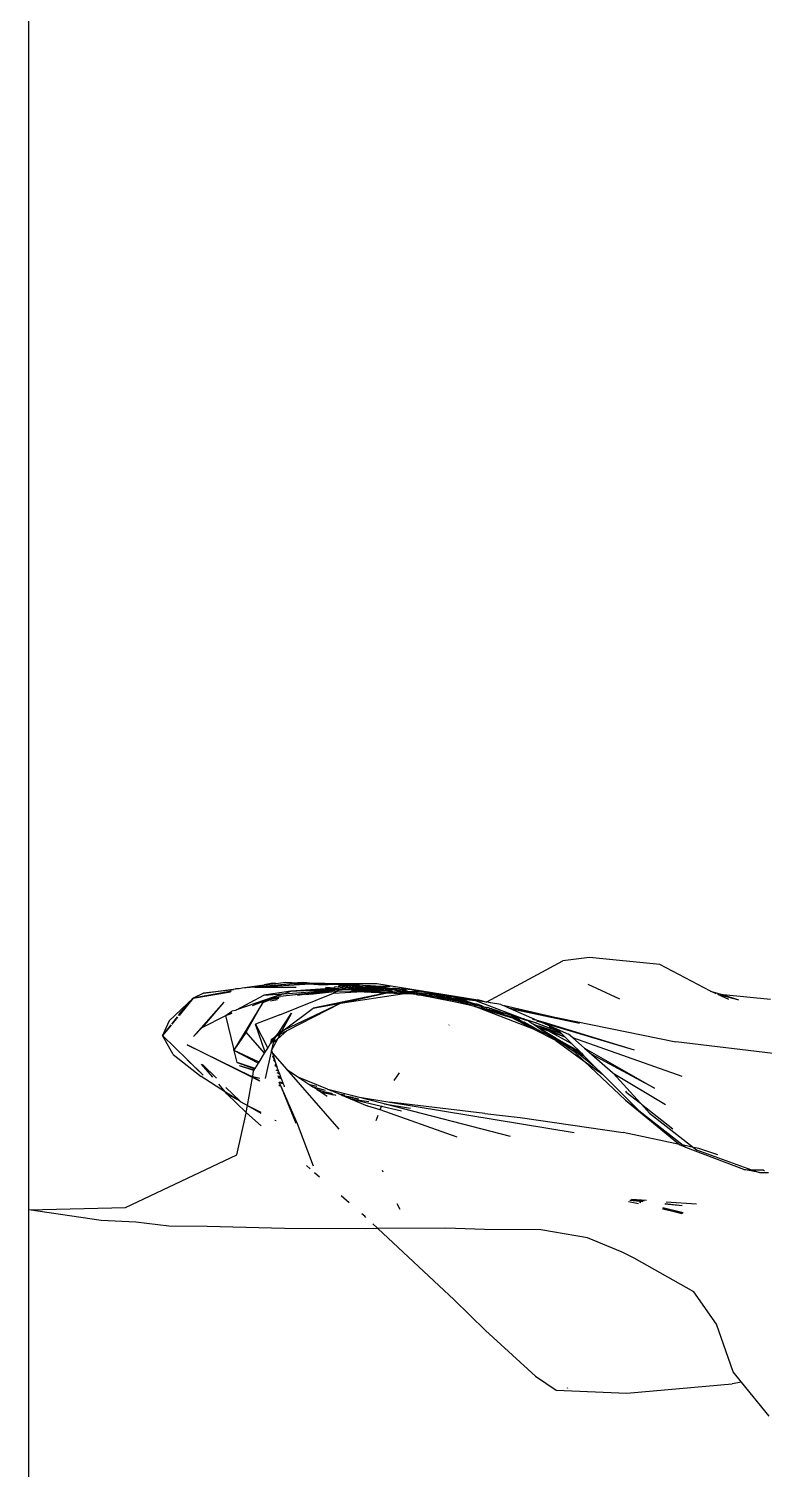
# Model space of a CAD drawing. Header units: millimetres. Extents: x -41292 to 298682, y -22072 to 33155.
# Drawn here: x 34134.7 to 34224.3, y -11875.1 to -11699.4 of the extents above; entities that cross this region are included whole.
import ezdxf

# ---------------------------------------------------------------- set-up
doc = ezdxf.new("R2010")
doc.units = ezdxf.units.MM
doc.layers.add('벽1', color=2, linetype='Continuous')

# ---------------------------------------------------------------- blocks, each defined once
blk = doc.blocks.new('rmfnasesx')
for p, q in [((61597.95, 3669), (61597.95, 7081.01)), ((61653.74, 3694.33), (61663.01, 3699.35)), ((61666.28, 3699.75), (61663.01, 3699.35)), ((61674.82, 3698.91), (61666.28, 3699.75)), ((61680.99, 3695.65), (61674.82, 3698.91)), ((61622.64, 3695.66), (61617.97, 3694.78)), ((61617.97, 3694.78), (61622.5, 3695.58)), ((61619.22, 3695.41), (61617.97, 3694.78)), ((61619.22, 3695.41), (61623.12, 3695.93)), ((61622.9, 3695.81), (61619.22, 3695.41)), ((61623.12, 3695.93), (61623.19, 3695.98)), ((61623.19, 3695.98), (61623.57, 3695.99)), ((61628.9, 3695.33), (61623.25, 3693.38)), ((61623.25, 3693.38), (61626.58, 3695.16)), ((61623.57, 3695.99), (61623.94, 3696.04)), ((61623.94, 3696.04), (61629.75, 3696.55)), ((61623.94, 3696.04), (61626.64, 3696.41)), ((61625.21, 3693.91), (61628.9, 3695.33)), ((61625.67, 3696.1), (61625.47, 3696.09)), ((61629.75, 3696.55), (61625.67, 3696.1)), ((61632.23, 3696.49), (61625.67, 3696.1)), ((61630.54, 3696.09), (61625.67, 3696.1)), ((61629.86, 3695.66), (61626.58, 3695.16)), ((61626.58, 3695.16), (61628.9, 3695.33)), ((61627.69, 3696.61), (61626.64, 3696.41)), ((61626.64, 3696.41), (61628.03, 3696.6)), ((61628.03, 3696.6), (61627.69, 3696.61)), ((61628.03, 3696.6), (61629.25, 3696.76)), ((61628.53, 3692.76), (61635.08, 3695.4)), ((61632.69, 3695.45), (61628.59, 3694.98)), ((61628.9, 3695.33), (61629, 3695.34)), ((61629, 3695.34), (61634.78, 3695.78)), ((61629, 3695.34), (61629.86, 3695.66)), ((61629.25, 3696.76), (61630.72, 3696.66)), ((61630.2, 3696.6), (61629.75, 3696.55)), ((61632.23, 3696.49), (61629.75, 3696.55)), ((61635.26, 3696), (61629.86, 3695.66)), ((61629.86, 3695.66), (61635.7, 3695.97)), ((61634.78, 3695.78), (61629.86, 3695.66)), ((61630.72, 3696.66), (61630.2, 3696.6)), ((61630.2, 3696.6), (61631.57, 3696.6)), ((61630.67, 3695.14), (61632.69, 3695.45)), ((61631.24, 3696.71), (61630.72, 3696.66)), ((61630.72, 3696.66), (61631.57, 3696.6)), ((61631.81, 3696.66), (61631.24, 3696.71)), ((61631.57, 3696.6), (61633.22, 3696.48)), ((61631.57, 3696.6), (61632.43, 3696.6)), ((61632.07, 3695.26), (61631.68, 3695.22)), ((61632.14, 3696.64), (61631.81, 3696.66)), ((61632.27, 3695.3), (61632.07, 3695.26)), ((61632.43, 3696.6), (61632.14, 3696.64)), ((61633.22, 3696.48), (61632.23, 3696.49)), ((61635.76, 3695.81), (61632.27, 3695.3)), ((61632.27, 3695.3), (61635.57, 3695.64)), ((61634.07, 3695.61), (61632.27, 3695.3)), ((61632.43, 3696.6), (61633.22, 3696.48)), ((61634.01, 3696.59), (61632.43, 3696.6)), ((61641.39, 3695.4), (61632.58, 3693.57)), ((61632.69, 3695.45), (61634.78, 3695.78)), ((61634.07, 3695.61), (61632.69, 3695.45)), ((61633.22, 3696.48), (61634.41, 3696.46)), ((61634.01, 3696.59), (61640.33, 3696.58)), ((61636.8, 3696.47), (61634.01, 3696.59)), ((61635.76, 3695.81), (61634.07, 3695.61)), ((61634.78, 3695.78), (61634.07, 3695.61)), ((61635.26, 3696), (61634.11, 3696.09)), ((61636.8, 3696.47), (61634.41, 3696.46)), ((61634.83, 3695.78), (61634.78, 3695.78)), ((61635.08, 3695.79), (61634.83, 3695.78)), ((61635.16, 3695.81), (61635.08, 3695.79)), ((61635.57, 3695.64), (61635.08, 3695.4)), ((61635.08, 3695.4), (61637.9, 3695.55)), ((61635.16, 3695.81), (61635.91, 3695.95)), ((61635.16, 3695.81), (61635.76, 3695.81)), ((61635.21, 3696.23), (61636.56, 3696.05)), ((61635.26, 3696), (61635.7, 3695.97)), ((61635.57, 3695.64), (61638.89, 3695.72)), ((61635.62, 3696.28), (61635.78, 3696.3)), ((61635.7, 3695.97), (61635.91, 3695.95)), ((61636.13, 3695.82), (61635.76, 3695.81)), ((61636.07, 3696.33), (61635.78, 3696.3)), ((61635.78, 3696.3), (61637.54, 3696.09)), ((61635.91, 3695.95), (61635.96, 3695.95)), ((61635.93, 3694.18), (61641.39, 3695.4)), ((61635.93, 3694.18), (61643.43, 3695.31)), ((61635.96, 3695.95), (61636.17, 3695.99)), ((61635.96, 3695.95), (61636.49, 3695.91)), ((61636.63, 3696.29), (61636.07, 3696.33)), ((61636.49, 3695.91), (61636.13, 3695.82)), ((61637.29, 3695.84), (61636.13, 3695.82)), ((61636.17, 3695.99), (61636.21, 3696)), ((61636.21, 3696), (61636.29, 3696)), ((61636.56, 3696.05), (61636.29, 3696)), ((61636.29, 3696), (61636.88, 3695.94)), ((61637.64, 3696.35), (61636.43, 3696.38)), ((61636.49, 3695.91), (61636.69, 3695.89)), ((61636.77, 3696.09), (61636.56, 3696.05)), ((61638.66, 3696.19), (61636.63, 3696.29)), ((61638.41, 3696.11), (61636.63, 3696.29)), ((61636.88, 3695.94), (61636.69, 3695.89)), ((61636.69, 3695.89), (61637.29, 3695.84)), ((61636.69, 3695.89), (61639.03, 3695.89)), ((61637.24, 3696.05), (61636.77, 3696.09)), ((61636.86, 3696.43), (61636.8, 3696.47)), ((61637, 3696.44), (61636.86, 3696.43)), ((61637.2, 3695.96), (61636.88, 3695.94)), ((61637.06, 3696.44), (61637, 3696.44)), ((61637.15, 3696.42), (61637.06, 3696.44)), ((61639.64, 3695.66), (61637.07, 3695.59)), ((61637.9, 3695.55), (61637.07, 3695.59)), ((61637.26, 3696.41), (61637.15, 3696.42)), ((61637.38, 3695.99), (61637.2, 3695.96)), ((61637.27, 3696.05), (61637.24, 3696.05)), ((61637.44, 3696.42), (61637.26, 3696.41)), ((61637.38, 3695.99), (61637.27, 3696.05)), ((61639.03, 3695.89), (61637.29, 3695.84)), ((61637.29, 3695.84), (61638.89, 3695.72)), ((61637.45, 3695.99), (61637.38, 3695.99)), ((61638.22, 3696.36), (61637.44, 3696.42)), ((61637.44, 3696.42), (61637.64, 3696.35)), ((61637.58, 3696.02), (61637.45, 3695.99)), ((61637.54, 3696.09), (61637.71, 3696.07)), ((61637.63, 3695.99), (61637.58, 3696.02)), ((61637.75, 3696), (61637.63, 3695.99)), ((61637.84, 3696.34), (61637.64, 3696.35)), ((61637.71, 3696.07), (61637.84, 3696.05)), ((61637.84, 3696.05), (61637.75, 3696)), ((61637.75, 3696), (61639.03, 3695.89)), ((61638.22, 3696.36), (61637.84, 3696.34)), ((61637.84, 3696.34), (61638.66, 3696.19)), ((61638.06, 3696.04), (61637.84, 3696.05)), ((61637.9, 3695.55), (61639.64, 3695.66)), ((61641.39, 3695.4), (61637.9, 3695.55)), ((61638.12, 3696.03), (61638.06, 3696.04)), ((61638.15, 3696.03), (61638.12, 3696.03)), ((61638.71, 3696.09), (61638.15, 3696.03)), ((61638.53, 3695.99), (61638.15, 3696.03)), ((61638.96, 3696.31), (61638.22, 3696.36)), ((61638.71, 3696.09), (61638.41, 3696.11)), ((61639.12, 3695.99), (61638.53, 3695.99)), ((61638.53, 3695.99), (61639.46, 3695.9)), ((61639.03, 3696.14), (61638.66, 3696.19)), ((61638.66, 3696.19), (61639.04, 3696.1)), ((61638.79, 3696.08), (61638.71, 3696.09)), ((61639.04, 3696.1), (61638.79, 3696.08)), ((61638.89, 3695.72), (61640.46, 3695.76)), ((61638.89, 3695.72), (61639.64, 3695.66)), ((61638.96, 3696.31), (61640.03, 3696.19)), ((61639.57, 3696.29), (61638.96, 3696.31)), ((61639.19, 3696.09), (61639.03, 3696.14)), ((61639.03, 3695.89), (61639.46, 3695.9)), ((61639.03, 3695.89), (61640.46, 3695.76)), ((61639.19, 3696.09), (61639.04, 3696.1)), ((61640.03, 3695.99), (61639.12, 3695.99)), ((61639.39, 3696.09), (61639.19, 3696.09)), ((61639.39, 3696.09), (61639.5, 3696.13)), ((61639.62, 3696.05), (61639.39, 3696.09)), ((61639.46, 3695.9), (61640.5, 3695.92)), ((61639.46, 3695.9), (61640.46, 3695.76)), ((61639.5, 3696.13), (61639.68, 3696.15)), ((61640.8, 3696.23), (61639.57, 3696.29)), ((61639.89, 3696.09), (61639.62, 3696.05)), ((61640.03, 3695.99), (61639.62, 3696.05)), ((61639.64, 3695.66), (61639.75, 3695.65)), ((61639.68, 3696.15), (61640.03, 3696.19)), ((61640.15, 3695.68), (61639.75, 3695.65)), ((61639.75, 3695.65), (61641.84, 3695.49)), ((61641.02, 3696.08), (61639.89, 3696.09)), ((61640.03, 3696.19), (61640.13, 3696.18)), ((61640.09, 3695.98), (61640.03, 3695.99)), ((61640.16, 3695.98), (61640.09, 3695.98)), ((61640.13, 3696.18), (61640.8, 3696.23)), ((61640.13, 3696.18), (61641.02, 3696.08)), ((61640.9, 3695.7), (61640.15, 3695.68)), ((61640.5, 3695.92), (61640.16, 3695.98)), ((61640.74, 3695.98), (61640.16, 3695.98)), ((61640.33, 3696.58), (61652.66, 3694.58)), ((61640.46, 3695.76), (61640.76, 3695.77)), ((61640.46, 3695.76), (61640.9, 3695.7)), ((61640.87, 3695.93), (61640.5, 3695.92)), ((61640.5, 3695.92), (61641.44, 3695.78)), ((61640.74, 3695.98), (61640.87, 3695.93)), ((61640.76, 3695.77), (61640.9, 3695.7)), ((61641.97, 3696.23), (61640.8, 3696.23)), ((61640.8, 3696.23), (61642.2, 3695.97)), ((61641.1, 3695.94), (61640.87, 3695.93)), ((61640.9, 3695.7), (61640.93, 3695.72)), ((61640.93, 3695.72), (61641.14, 3695.73)), ((61641.02, 3696.08), (61641.55, 3695.98)), ((61641.1, 3695.94), (61641.55, 3695.98)), ((61641.63, 3695.87), (61641.1, 3695.94)), ((61641.14, 3695.73), (61641.44, 3695.78)), ((61641.14, 3695.73), (61642.22, 3695.57)), ((61641.43, 3695.4), (61641.39, 3695.4)), ((61641.84, 3695.49), (61641.43, 3695.4)), ((61643.43, 3695.31), (61641.43, 3695.4)), ((61641.44, 3695.78), (61641.63, 3695.76)), ((61641.55, 3695.98), (61641.65, 3695.98)), ((61641.92, 3695.86), (61641.63, 3695.87)), ((61641.63, 3695.76), (61642.18, 3695.8)), ((61641.63, 3695.76), (61642.46, 3695.57)), ((61641.65, 3695.98), (61641.68, 3695.95)), ((61641.68, 3695.95), (61641.79, 3695.95)), ((61641.79, 3695.95), (61641.92, 3695.96)), ((61641.79, 3695.95), (61641.92, 3695.86)), ((61642.22, 3695.57), (61641.84, 3695.49)), ((61641.84, 3695.49), (61643.71, 3695.35)), ((61641.92, 3695.96), (61642.2, 3695.97)), ((61642.18, 3695.8), (61641.92, 3695.86)), ((61642.21, 3695.84), (61642.18, 3695.8)), ((61642.18, 3695.8), (61642.27, 3695.79)), ((61642.2, 3695.97), (61642.26, 3695.97)), ((61642.26, 3695.83), (61642.21, 3695.84)), ((61642.22, 3695.57), (61642.46, 3695.57)), ((61642.59, 3695.97), (61642.26, 3695.97)), ((61642.27, 3695.79), (61642.26, 3695.83)), ((61642.38, 3695.83), (61642.26, 3695.83)), ((61642.38, 3695.83), (61642.27, 3695.79)), ((61642.43, 3695.8), (61642.38, 3695.83)), ((61642.43, 3695.8), (61642.52, 3695.83)), ((61642.43, 3695.8), (61643.42, 3695.6)), ((61642.46, 3695.57), (61642.8, 3695.58)), ((61642.52, 3695.83), (61642.56, 3695.82)), ((61642.6, 3695.81), (61642.56, 3695.82)), ((61644.68, 3695.8), (61642.59, 3695.97)), ((61642.77, 3695.82), (61642.59, 3695.97)), ((61642.77, 3695.82), (61642.6, 3695.81)), ((61642.94, 3695.78), (61642.77, 3695.82)), ((61642.8, 3695.58), (61643.42, 3695.6)), ((61643.02, 3695.53), (61642.8, 3695.58)), ((61642.98, 3695.79), (61642.94, 3695.78)), ((61643.09, 3695.77), (61642.98, 3695.79)), ((61643.18, 3695.53), (61643.02, 3695.53)), ((61643.26, 3695.77), (61643.09, 3695.77)), ((61643.18, 3695.53), (61643.34, 3695.5)), ((61643.33, 3695.76), (61643.26, 3695.77)), ((61643.41, 3695.75), (61643.33, 3695.76)), ((61643.52, 3695.49), (61643.34, 3695.5)), ((61643.45, 3695.75), (61643.41, 3695.75)), ((61644.09, 3695.44), (61643.42, 3695.6)), ((61643.42, 3695.6), (61643.77, 3695.6)), ((61643.43, 3695.31), (61643.71, 3695.35)), ((61643.58, 3695.75), (61643.45, 3695.75)), ((61643.45, 3695.75), (61643.77, 3695.6)), ((61643.56, 3695.47), (61643.52, 3695.49)), ((61643.96, 3695.39), (61643.56, 3695.47)), ((61643.64, 3695.74), (61643.58, 3695.75)), ((61643.92, 3695.72), (61643.64, 3695.74)), ((61643.66, 3695.71), (61643.64, 3695.74)), ((61643.92, 3695.72), (61643.66, 3695.71)), ((61643.66, 3695.71), (61643.94, 3695.67)), ((61643.71, 3695.35), (61643.96, 3695.39)), ((61643.71, 3695.35), (61644.55, 3695.32)), ((61643.77, 3695.6), (61643.84, 3695.61)), ((61643.84, 3695.61), (61644.03, 3695.57)), ((61643.92, 3695.72), (61643.96, 3695.71)), ((61643.94, 3695.67), (61644, 3695.65)), ((61643.96, 3695.71), (61644, 3695.65)), ((61643.96, 3695.39), (61644.05, 3695.4)), ((61644, 3695.65), (61644.1, 3695.63)), ((61644.03, 3695.57), (61644.1, 3695.63)), ((61644.03, 3695.57), (61644.53, 3695.47)), ((61644.05, 3695.4), (61644.09, 3695.44)), ((61644.17, 3695.44), (61644.09, 3695.44)), ((61644.1, 3695.63), (61644.18, 3695.61)), ((61644.21, 3695.42), (61644.17, 3695.44)), ((61644.18, 3695.61), (61644.56, 3695.62)), ((61644.29, 3695.42), (61644.21, 3695.42)), ((61644.29, 3695.42), (61644.42, 3695.41)), ((61644.42, 3695.41), (61644.53, 3695.47)), ((61644.55, 3695.32), (61644.42, 3695.41)), ((61645, 3695.38), (61644.42, 3695.41)), ((61644.42, 3695.41), (61644.96, 3695.28)), ((61644.53, 3695.47), (61644.7, 3695.5)), ((61644.96, 3695.28), (61644.55, 3695.32)), ((61645.49, 3695.64), (61644.56, 3695.62)), ((61644.56, 3695.62), (61644.59, 3695.57)), ((61644.59, 3695.57), (61644.67, 3695.56)), ((61644.67, 3695.56), (61644.75, 3695.54)), ((61644.67, 3695.56), (61644.7, 3695.5)), ((61645.49, 3695.64), (61644.68, 3695.8)), ((61644.7, 3695.5), (61644.76, 3695.48)), ((61644.75, 3695.54), (61644.83, 3695.53)), ((61644.76, 3695.48), (61644.83, 3695.53)), ((61644.76, 3695.48), (61645, 3695.38)), ((61644.83, 3695.53), (61644.88, 3695.52)), ((61644.88, 3695.52), (61644.92, 3695.53)), ((61644.92, 3695.53), (61645.05, 3695.55)), ((61645.12, 3695.49), (61644.92, 3695.53)), ((61645.14, 3695.24), (61644.96, 3695.28)), ((61645, 3695.38), (61645.22, 3695.34)), ((61645.05, 3695.55), (61645.16, 3695.57)), ((61645.18, 3695.43), (61645.12, 3695.49)), ((61645.12, 3695.49), (61645.83, 3695.43)), ((61645.2, 3695.23), (61645.14, 3695.24)), ((61645.16, 3695.57), (61645.49, 3695.64)), ((61645.51, 3695.39), (61645.18, 3695.43)), ((61645.2, 3695.23), (61645.27, 3695.22)), ((61645.22, 3695.34), (61645.26, 3695.36)), ((61645.26, 3695.36), (61645.34, 3695.35)), ((61645.4, 3695.22), (61645.27, 3695.22)), ((61645.53, 3695.31), (61645.34, 3695.35)), ((61651.81, 3693.92), (61645.4, 3695.22)), ((61645.4, 3695.22), (61645.95, 3695.19)), ((61645.57, 3695.63), (61645.49, 3695.64)), ((61645.51, 3695.39), (61645.81, 3695.32)), ((61645.53, 3695.31), (61645.58, 3695.3)), ((61645.69, 3695.65), (61645.57, 3695.63)), ((61645.58, 3695.3), (61645.65, 3695.28)), ((61645.65, 3695.28), (61645.8, 3695.27)), ((61647.18, 3695.32), (61645.69, 3695.65)), ((61645.69, 3695.65), (61648.78, 3695.12)), ((61645.8, 3695.27), (61645.95, 3695.19)), ((61645.81, 3695.32), (61645.85, 3695.31)), ((61645.83, 3695.43), (61647.18, 3695.32)), ((61645.85, 3695.31), (61645.91, 3695.34)), ((61645.91, 3695.34), (61645.98, 3695.29)), ((61645.95, 3695.19), (61646.03, 3695.17)), ((61645.98, 3695.29), (61646.07, 3695.26)), ((61646.03, 3695.17), (61646.07, 3695.19)), ((61646.07, 3695.26), (61646.14, 3695.25)), ((61646.07, 3695.19), (61646.1, 3695.16)), ((61646.1, 3695.16), (61646.21, 3695.15)), ((61646.14, 3695.25), (61646.19, 3695.29)), ((61646.19, 3695.29), (61646.28, 3695.27)), ((61646.21, 3695.15), (61646.25, 3695.14)), ((61646.33, 3695.17), (61646.25, 3695.14)), ((61646.25, 3695.14), (61646.66, 3695.05)), ((61646.28, 3695.27), (61646.4, 3695.21)), ((61646.4, 3695.21), (61646.33, 3695.17)), ((61646.4, 3695.21), (61646.55, 3695.22)), ((61646.55, 3695.22), (61646.59, 3695.16)), ((61646.65, 3695.16), (61646.59, 3695.16)), ((61646.65, 3695.12), (61646.59, 3695.16)), ((61646.83, 3695.16), (61646.65, 3695.16)), ((61646.77, 3695.11), (61646.65, 3695.12)), ((61646.83, 3695.16), (61646.77, 3695.11)), ((61646.91, 3695.15), (61646.83, 3695.16)), ((61647.03, 3695.09), (61646.91, 3695.15)), ((61647.04, 3695.14), (61646.91, 3695.15)), ((61647.12, 3695.21), (61647.04, 3695.14)), ((61647.21, 3695.2), (61647.12, 3695.21)), ((61647.18, 3695.32), (61648.78, 3695.12)), ((61647.52, 3695.18), (61647.18, 3695.32)), ((61647.29, 3695.2), (61647.21, 3695.2)), ((61647.38, 3695.19), (61647.29, 3695.2)), ((61647.52, 3695.18), (61647.38, 3695.19)), ((61647.54, 3695.15), (61647.52, 3695.18)), ((61647.6, 3695.17), (61647.54, 3695.15)), ((61647.75, 3695.11), (61647.6, 3695.17)), ((61648.78, 3695.12), (61649.11, 3695.06)), ((61666.05, 3696.51), (61667.13, 3696)), ((61667.13, 3696), (61669.9, 3694.73)), ((61681.69, 3695.33), (61680.99, 3695.65)), ((61680.99, 3695.65), (61682.54, 3695.18)), ((61683.25, 3694.63), (61681.89, 3695.25)), ((61682.2, 3695.22), (61684.28, 3694.62)), ((61682.54, 3695.18), (61682.2, 3695.22)), ((61682.54, 3695.18), (61684.44, 3694.61)), ((61688.32, 3694.63), (61682.54, 3695.18)), ((61615.05, 3692.01), (61617.97, 3694.78)), ((61617.97, 3694.78), (61616.25, 3692.7)), ((61616.31, 3692.89), (61617.97, 3694.78)), ((61621.71, 3694.3), (61618.03, 3690.1)), ((61621.71, 3694.3), (61619.08, 3691.2)), ((61626.47, 3694.27), (61622.94, 3688.44)), ((61623.14, 3693.34), (61623.25, 3693.38)), ((61624.43, 3690.66), (61626.47, 3694.27)), ((61626.47, 3694.27), (61627.53, 3694.66)), ((61628.24, 3694.59), (61627.38, 3694.44)), ((61627.53, 3694.66), (61628.59, 3694.98)), ((61627.53, 3694.66), (61628.42, 3694.8)), ((61628.41, 3694.78), (61627.53, 3694.66)), ((61629.07, 3690.94), (61635.93, 3694.18)), ((61629.07, 3690.94), (61632.58, 3693.57)), ((61629.44, 3690.84), (61635.93, 3694.18)), ((61632.58, 3693.57), (61635.93, 3694.18)), ((61646.66, 3695.05), (61646.77, 3695.11)), ((61646.66, 3695.05), (61647.17, 3694.94)), ((61646.77, 3695.11), (61646.88, 3695.1)), ((61646.88, 3695.1), (61646.91, 3695.08)), ((61646.96, 3695.07), (61646.91, 3695.08)), ((61647.03, 3695.06), (61646.96, 3695.07)), ((61647.11, 3695.05), (61647.03, 3695.09)), ((61647.11, 3695.05), (61647.03, 3695.06)), ((61647.11, 3695.05), (61647.33, 3695.07)), ((61647.17, 3694.94), (61647.48, 3694.89)), ((61647.39, 3695.03), (61647.33, 3695.07)), ((61647.47, 3694.98), (61647.39, 3695.03)), ((61647.76, 3694.99), (61647.47, 3694.98)), ((61648.47, 3694.74), (61647.47, 3694.98)), ((61649.31, 3694.69), (61647.47, 3694.98)), ((61647.48, 3694.89), (61651.81, 3693.92)), ((61647.48, 3694.89), (61648.47, 3694.74)), ((61647.9, 3695.1), (61647.75, 3695.11)), ((61647.76, 3694.99), (61648.21, 3695.03)), ((61649.31, 3694.69), (61647.76, 3694.99)), ((61647.76, 3694.99), (61648.65, 3694.89)), ((61648.01, 3695.09), (61647.9, 3695.1)), ((61648.07, 3695.07), (61648.01, 3695.09)), ((61648.07, 3695.07), (61648.12, 3695.09)), ((61648.38, 3695.08), (61648.12, 3695.09)), ((61648.12, 3695.09), (61648.21, 3695.03)), ((61648.21, 3695.03), (61648.26, 3695.02)), ((61648.32, 3694.99), (61648.26, 3695.02)), ((61648.47, 3694.98), (61648.32, 3694.99)), ((61648.68, 3695), (61648.38, 3695.08)), ((61648.47, 3694.98), (61648.68, 3695)), ((61648.65, 3694.89), (61648.47, 3694.98)), ((61648.89, 3694.68), (61648.47, 3694.74)), ((61649.01, 3694.85), (61648.65, 3694.89)), ((61648.68, 3695), (61648.97, 3694.97)), ((61648.89, 3694.68), (61649.31, 3694.69)), ((61650.28, 3694.39), (61648.89, 3694.68)), ((61649.11, 3695.06), (61648.97, 3694.97)), ((61648.97, 3694.97), (61649.09, 3694.94)), ((61650.02, 3694.54), (61649.01, 3694.85)), ((61649.96, 3694.63), (61649.01, 3694.85)), ((61649.01, 3694.85), (61649.53, 3694.8)), ((61649.09, 3694.94), (61649.15, 3694.93)), ((61649.11, 3695.06), (61649.19, 3695.05)), ((61649.15, 3694.93), (61649.2, 3694.92)), ((61649.19, 3695.05), (61649.32, 3695.05)), ((61649.33, 3694.92), (61649.2, 3694.92)), ((61649.74, 3694.56), (61649.31, 3694.69)), ((61649.32, 3695.05), (61649.38, 3695.04)), ((61649.33, 3694.92), (61649.53, 3694.8)), ((61649.38, 3695.04), (61649.43, 3695.03)), ((61649.43, 3695.03), (61649.64, 3694.97)), ((61649.53, 3694.8), (61649.76, 3694.78)), ((61649.64, 3694.97), (61649.71, 3694.99)), ((61649.71, 3694.99), (61652.37, 3694.5)), ((61649.71, 3694.99), (61650.48, 3694.7)), ((61650.02, 3694.54), (61649.74, 3694.56)), ((61649.76, 3694.78), (61649.92, 3694.76)), ((61649.96, 3694.63), (61649.76, 3694.78)), ((61649.92, 3694.76), (61652.16, 3694.16)), ((61649.92, 3694.76), (61650.63, 3694.44)), ((61649.92, 3694.76), (61650.48, 3694.7)), ((61650.05, 3694.55), (61649.96, 3694.63)), ((61650.05, 3694.55), (61650.02, 3694.54)), ((61650.2, 3694.51), (61650.05, 3694.55)), ((61650.31, 3694.5), (61650.2, 3694.51)), ((61650.62, 3694.29), (61650.28, 3694.39)), ((61650.37, 3694.46), (61650.31, 3694.5)), ((61650.42, 3694.46), (61650.37, 3694.46)), ((61650.47, 3694.44), (61650.42, 3694.46)), ((61650.63, 3694.44), (61650.47, 3694.44)), ((61650.96, 3694.25), (61650.47, 3694.44)), ((61650.47, 3694.44), (61650.62, 3694.29)), ((61650.48, 3694.7), (61650.52, 3694.7)), ((61650.52, 3694.7), (61652.16, 3694.16)), ((61650.52, 3694.7), (61652.37, 3694.5)), ((61650.62, 3694.29), (61650.75, 3694.25)), ((61650.77, 3694.41), (61650.63, 3694.44)), ((61650.96, 3694.25), (61650.75, 3694.25)), ((61650.75, 3694.25), (61651.81, 3693.92)), ((61651.14, 3694.35), (61650.77, 3694.41)), ((61651.19, 3694.16), (61650.96, 3694.25)), ((61651.14, 3694.35), (61651.2, 3694.33)), ((61651.45, 3694.11), (61651.19, 3694.16)), ((61651.2, 3694.33), (61651.24, 3694.32)), ((61651.24, 3694.32), (61651.27, 3694.31)), ((61651.27, 3694.31), (61651.39, 3694.29)), ((61651.39, 3694.29), (61651.57, 3694.26)), ((61652.02, 3694.03), (61651.45, 3694.11)), ((61651.81, 3693.92), (61651.45, 3694.11)), ((61651.83, 3694.17), (61651.57, 3694.26)), ((61651.81, 3693.92), (61652.03, 3693.84)), ((61651.95, 3694.13), (61651.83, 3694.17)), ((61652.01, 3694.1), (61651.95, 3694.13)), ((61652.19, 3694.05), (61652.01, 3694.1)), ((61652.14, 3694), (61652.02, 3694.03)), ((61652.03, 3693.84), (61652.23, 3693.8)), ((61652.23, 3693.97), (61652.14, 3694)), ((61652.16, 3694.16), (61652.26, 3694.13)), ((61652.48, 3693.93), (61652.19, 3694.05)), ((61652.19, 3694.05), (61652.23, 3693.97)), ((61652.57, 3694.05), (61652.19, 3694.05)), ((61652.23, 3693.97), (61652.5, 3693.88)), ((61652.23, 3693.8), (61652.28, 3693.78)), ((61652.26, 3694.13), (61652.57, 3694.05)), ((61652.28, 3693.78), (61656.33, 3692.56)), ((61659.45, 3691.01), (61652.28, 3693.78)), ((61652.28, 3693.78), (61653.48, 3693.54)), ((61653.68, 3694.3), (61652.37, 3694.5)), ((61652.37, 3694.5), (61658.35, 3692.24)), ((61652.5, 3693.88), (61652.48, 3693.93)), ((61652.5, 3693.88), (61652.63, 3693.88)), ((61653.16, 3693.87), (61652.57, 3694.05)), ((61652.82, 3693.81), (61652.63, 3693.88)), ((61653.68, 3694.3), (61652.66, 3694.58)), ((61653.03, 3693.77), (61652.82, 3693.81)), ((61653.11, 3693.74), (61653.03, 3693.77)), ((61653.13, 3693.78), (61653.11, 3693.74)), ((61653.11, 3693.74), (61653.48, 3693.54)), ((61653.2, 3693.78), (61653.13, 3693.78)), ((61653.16, 3693.87), (61653.36, 3693.74)), ((61653.24, 3693.76), (61653.2, 3693.78)), ((61653.36, 3693.74), (61653.24, 3693.76)), ((61653.57, 3693.66), (61653.36, 3693.74)), ((61653.48, 3693.54), (61653.71, 3693.5)), ((61653.64, 3693.64), (61653.57, 3693.66)), ((61653.68, 3693.67), (61653.64, 3693.64)), ((61653.68, 3694.3), (61653.74, 3694.33)), ((61653.74, 3693.62), (61653.68, 3693.67)), ((61653.71, 3693.5), (61653.75, 3693.45)), ((61654.22, 3694.22), (61653.74, 3694.33)), ((61653.77, 3693.62), (61653.74, 3693.62)), ((61653.75, 3693.45), (61653.99, 3693.4)), ((61653.88, 3693.64), (61653.77, 3693.62)), ((61653.87, 3693.59), (61653.77, 3693.62)), ((61653.88, 3693.64), (61653.87, 3693.59)), ((61653.94, 3693.62), (61653.88, 3693.64)), ((61654.04, 3693.56), (61653.94, 3693.62)), ((61653.99, 3693.4), (61654.05, 3693.43)), ((61653.99, 3693.4), (61656.33, 3692.56)), ((61654.11, 3693.54), (61654.04, 3693.56)), ((61654.45, 3693.29), (61654.05, 3693.43)), ((61654.36, 3693.49), (61654.11, 3693.54)), ((61655.44, 3694.04), (61654.22, 3694.22)), ((61654.36, 3693.49), (61654.84, 3693.34)), ((61655.44, 3694.04), (61655.85, 3693.85)), ((61655.9, 3693.84), (61655.85, 3693.85)), ((61660.46, 3692.79), (61655.9, 3693.84)), ((61655.9, 3693.84), (61656.31, 3693.64)), ((61656.31, 3693.64), (61656.4, 3693.62)), ((61656.4, 3693.62), (61660.46, 3692.79)), ((61656.4, 3693.62), (61656.49, 3693.56)), ((61656.49, 3693.56), (61656.59, 3693.53)), ((61656.59, 3693.53), (61665.06, 3691.74)), ((61656.59, 3693.53), (61659.84, 3692.1)), ((61615.05, 3692.01), (61614.22, 3690.24)), ((61616.03, 3692.53), (61615.32, 3691.64)), ((61616.05, 3692.46), (61615.35, 3691.61)), ((61616.31, 3692.89), (61616.13, 3692.66)), ((61619.08, 3691.2), (61621.93, 3692.68)), ((61621.93, 3692.68), (61622.71, 3692.97)), ((61621.93, 3692.68), (61622.12, 3692.81)), ((61622.93, 3688.64), (61621.93, 3692.68)), ((61622.12, 3692.81), (61622.7, 3693.19)), ((61622.12, 3692.81), (61622.7, 3693.11)), ((61623.12, 3693.31), (61622.7, 3693.19)), ((61623.12, 3693.31), (61623.14, 3693.34)), ((61628.53, 3692.76), (61625.58, 3691.62)), ((61626.75, 3688.22), (61625.58, 3691.62)), ((61625.58, 3691.62), (61627.05, 3688.69)), ((61628.4, 3690.62), (61629.96, 3692.98)), ((61629.96, 3692.98), (61628.79, 3690.8)), ((61655.82, 3692.83), (61654.45, 3693.29)), ((61654.45, 3693.29), (61655.28, 3693.1)), ((61654.94, 3693.28), (61654.45, 3693.29)), ((61654.94, 3693.28), (61654.84, 3693.34)), ((61655, 3693.24), (61654.94, 3693.28)), ((61655.04, 3693.25), (61655, 3693.24)), ((61655.09, 3693.22), (61655.04, 3693.25)), ((61655.13, 3693.21), (61655.09, 3693.22)), ((61655.19, 3693.19), (61655.13, 3693.21)), ((61655.28, 3693.16), (61655.19, 3693.19)), ((61655.41, 3693.08), (61655.28, 3693.16)), ((61655.28, 3693.1), (61655.28, 3693.16)), ((61655.41, 3693.08), (61655.28, 3693.1)), ((61655.82, 3692.83), (61655.41, 3693.08)), ((61655.89, 3692.97), (61655.41, 3693.08)), ((61655.85, 3692.82), (61655.82, 3692.83)), ((61655.85, 3692.82), (61656.33, 3692.56)), ((61655.85, 3692.82), (61657.44, 3692.29)), ((61656.38, 3692.85), (61655.89, 3692.97)), ((61656.6, 3692.74), (61655.89, 3692.97)), ((61656.33, 3692.56), (61656.48, 3692.51)), ((61656.6, 3692.74), (61656.38, 3692.85)), ((61656.48, 3692.51), (61656.52, 3692.49)), ((61656.94, 3692.36), (61656.52, 3692.49)), ((61656.7, 3692.73), (61656.6, 3692.74)), ((61656.7, 3692.73), (61656.85, 3692.6)), ((61656.7, 3692.73), (61658.54, 3692.12)), ((61658.35, 3692.24), (61656.7, 3692.73)), ((61656.85, 3692.6), (61656.98, 3692.58)), ((61656.94, 3692.36), (61657.08, 3692.29)), ((61657.18, 3692.46), (61656.98, 3692.58)), ((61657.08, 3692.29), (61657.79, 3692.1)), ((61657.08, 3692.29), (61659.76, 3691.04)), ((61659.45, 3691.01), (61657.08, 3692.29)), ((61657.44, 3692.29), (61657.18, 3692.46)), ((61657.62, 3692.23), (61657.44, 3692.29)), ((61657.79, 3692.1), (61657.62, 3692.23)), ((61657.79, 3692.1), (61657.94, 3692.05)), ((61657.94, 3692.05), (61658.01, 3691.98)), ((61658.01, 3691.98), (61658.12, 3691.92)), ((61658.12, 3691.92), (61658.18, 3691.92)), ((61658.18, 3691.92), (61658.3, 3691.86)), ((61659.76, 3691.04), (61658.3, 3691.86)), ((61658.35, 3692.24), (61658.49, 3692.2)), ((61658.54, 3692.12), (61658.49, 3692.2)), ((61658.49, 3692.2), (61659.17, 3691.98)), ((61658.78, 3692.04), (61658.54, 3692.12)), ((61659.85, 3691.73), (61658.78, 3692.04)), ((61659.04, 3691.82), (61658.78, 3692.04)), ((61659.39, 3691.61), (61659.04, 3691.82)), ((61659.17, 3691.98), (61659.85, 3691.73)), ((61659.31, 3692.24), (61659.84, 3692.1)), ((61659.39, 3691.61), (61659.55, 3691.58)), ((61659.94, 3691.27), (61659.39, 3691.61)), ((61659.8, 3692.02), (61660.49, 3691.81)), ((61659.84, 3692.1), (61660.56, 3691.9)), ((61659.84, 3692.1), (61660.49, 3691.81)), ((61659.85, 3691.73), (61662.64, 3690.7)), ((61660.46, 3692.79), (61676.78, 3689.47)), ((61665.06, 3691.74), (61660.46, 3692.79)), ((61660.49, 3691.81), (61671.72, 3688.5)), ((61660.49, 3691.81), (61663.71, 3690.39)), ((61660.56, 3691.9), (61671.72, 3688.5)), ((61615.26, 3691.56), (61614.22, 3690.24)), ((61615.28, 3691.52), (61614.22, 3690.24)), ((61614.22, 3690.24), (61617.22, 3687.32)), ((61615.53, 3687.93), (61614.22, 3690.24)), ((61618.03, 3690.1), (61619.08, 3691.2)), ((61624.43, 3690.66), (61622.94, 3688.44)), ((61626.66, 3688.07), (61624.43, 3690.66)), ((61627.89, 3690.04), (61627.4, 3689.26)), ((61627.47, 3689.74), (61627.89, 3690.04)), ((61627.82, 3689.73), (61628.09, 3690.15)), ((61627.89, 3690.04), (61627.82, 3689.73)), ((61628.4, 3690.62), (61627.89, 3690.04)), ((61627.89, 3690.04), (61628.09, 3690.15)), ((61628.09, 3690.15), (61628.57, 3690.39)), ((61628.09, 3690.15), (61628.16, 3690.25)), ((61628.16, 3690.25), (61628.71, 3690.66)), ((61628.16, 3690.25), (61628.4, 3690.62)), ((61629.44, 3690.84), (61628.25, 3689.81)), ((61628.57, 3690.39), (61628.25, 3689.81)), ((61628.4, 3690.62), (61628.79, 3690.8)), ((61628.57, 3690.39), (61629.44, 3690.84)), ((61628.71, 3690.66), (61629.07, 3690.94)), ((61628.79, 3690.8), (61628.71, 3690.66)), ((61628.79, 3690.8), (61629.07, 3690.94)), ((61649.12, 3691.51), (61649.17, 3691.55)), ((61659.6, 3690.95), (61659.45, 3691.01)), ((61659.55, 3691.58), (61659.74, 3691.5)), ((61662.16, 3689.64), (61659.6, 3690.95)), ((61660.75, 3690.51), (61659.6, 3690.95)), ((61659.74, 3691.5), (61660.15, 3691.38)), ((61659.76, 3691.04), (61660.04, 3690.91)), ((61659.94, 3691.27), (61661.14, 3690.84)), ((61659.94, 3691.27), (61660.84, 3691)), ((61661.86, 3690.08), (61659.94, 3691.27)), ((61662.04, 3689.81), (61659.94, 3691.27)), ((61660.75, 3690.51), (61660.04, 3690.91)), ((61660.44, 3691.22), (61660.15, 3691.38)), ((61662.89, 3690.46), (61660.15, 3691.38)), ((61663.24, 3690.09), (61660.44, 3691.22)), ((61660.84, 3691), (61660.44, 3691.22)), ((61660.85, 3690.47), (61660.75, 3690.51)), ((61661.14, 3690.84), (61660.84, 3691)), ((61662.04, 3689.81), (61660.85, 3690.47)), ((61661.14, 3690.84), (61663.24, 3690.09)), ((61664.11, 3689.24), (61661.14, 3690.84)), ((61661.39, 3691.29), (61661.33, 3691.31)), ((61662.64, 3690.7), (61661.39, 3691.29)), ((61661.86, 3690.08), (61665.12, 3688.23)), ((61663.68, 3688.93), (61661.86, 3690.08)), ((61662.64, 3690.7), (61662.89, 3690.46)), ((61662.95, 3690.39), (61662.89, 3690.46)), ((61662.95, 3690.39), (61663.24, 3690.09)), ((61663.24, 3690.09), (61663.26, 3690.08)), ((61663.24, 3690.09), (61664.11, 3689.24)), ((61664.24, 3689.94), (61663.71, 3690.39)), ((61677.55, 3685.24), (61664.24, 3689.94)), ((61664.24, 3689.94), (61665.64, 3688.71)), ((61617.22, 3689.1), (61625.05, 3685.27)), ((61625.2, 3685.14), (61617.22, 3689.1)), ((61622.94, 3688.44), (61622.93, 3688.64)), ((61622.94, 3688.44), (61622.98, 3688.43)), ((61623.35, 3686.94), (61622.98, 3688.43)), ((61622.98, 3688.43), (61625.93, 3686.88)), ((61626, 3687.01), (61622.98, 3688.43)), ((61626.66, 3688.07), (61626.75, 3688.22)), ((61626.75, 3688.22), (61627.05, 3688.69)), ((61627.53, 3688.47), (61626.75, 3685)), ((61627.05, 3688.69), (61627.4, 3689.26)), ((61627.47, 3689.74), (61627.4, 3689.26)), ((61627.4, 3689.26), (61627.82, 3689.73)), ((61628.25, 3689.81), (61627.53, 3688.47)), ((61627.73, 3689.35), (61627.53, 3688.47)), ((61627.68, 3688.05), (61627.53, 3688.47)), ((61627.54, 3688.2), (61627.68, 3688.05)), ((61628.25, 3689.81), (61627.73, 3689.35)), ((61627.82, 3689.73), (61627.73, 3689.35)), ((61662.98, 3689.31), (61662.04, 3689.81)), ((61662.6, 3689.45), (61662.04, 3689.81)), ((61662.16, 3689.64), (61665.63, 3687.12)), ((61662.6, 3689.45), (61662.16, 3689.64)), ((61662.72, 3689.37), (61662.6, 3689.45)), ((61664.53, 3688.18), (61662.72, 3689.37)), ((61663.68, 3688.93), (61662.72, 3689.37)), ((61663.68, 3688.93), (61663.92, 3688.78)), ((61664.05, 3688.73), (61663.92, 3688.78)), ((61664.15, 3688.67), (61664.05, 3688.73)), ((61664.11, 3689.24), (61665.12, 3688.23)), ((61664.27, 3688.58), (61664.15, 3688.67)), ((61664.27, 3688.58), (61665.55, 3687.81)), ((61664.27, 3688.58), (61666.88, 3686.48)), ((61665.28, 3688.07), (61664.27, 3688.58)), ((61664.53, 3688.18), (61665.63, 3687.12)), ((61665.12, 3688.23), (61665.28, 3688.07)), ((61665.64, 3688.71), (61674.17, 3683.8)), ((61665.64, 3688.71), (61666.55, 3687.92)), ((61689.66, 3687.92), (61676.78, 3689.47)), ((61615.53, 3687.93), (61618.94, 3685.24)), ((61617.22, 3687.32), (61617.24, 3687.29)), ((61619.19, 3685.41), (61617.24, 3687.29)), ((61617.26, 3687.28), (61619.19, 3685.41)), ((61620.37, 3685.15), (61619, 3686.75)), ((61620.82, 3685.04), (61619.1, 3686.72)), ((61623.35, 3686.94), (61625.49, 3686.18)), ((61625.51, 3686.21), (61623.35, 3686.94)), ((61625.39, 3686.02), (61623.6, 3686.53)), ((61625.37, 3685.99), (61623.6, 3686.53)), ((61625.51, 3686.21), (61625.93, 3686.88)), ((61625.93, 3686.88), (61626, 3687.01)), ((61626, 3687.01), (61626.66, 3688.07)), ((61627.65, 3687.78), (61627.91, 3687.1)), ((61627.68, 3688.05), (61629.36, 3686.13)), ((61628.16, 3686.46), (61627.68, 3688.05)), ((61627.82, 3687.16), (61627.79, 3687.22)), ((61627.8, 3687.19), (61627.82, 3687.16)), ((61627.82, 3687.16), (61627.91, 3687.1)), ((61627.91, 3687.1), (61628.16, 3686.46)), ((61628.16, 3686.46), (61627.93, 3686.67)), ((61627.93, 3686.67), (61627.95, 3686.58)), ((61627.95, 3686.58), (61628.16, 3686.46)), ((61628.38, 3685.89), (61628.16, 3686.46)), ((61665.28, 3688.07), (61665.55, 3687.81)), ((61665.55, 3687.81), (61666.88, 3686.48)), ((61665.63, 3687.12), (61670.64, 3682.34)), ((61665.63, 3687.12), (61667.85, 3685.51)), ((61674.17, 3683.8), (61666.55, 3687.92)), ((61666.55, 3687.92), (61669.07, 3685.72)), ((61666.88, 3686.48), (61667.85, 3685.51)), ((61621.89, 3683.35), (61618.94, 3685.24)), ((61624.59, 3681.69), (61625.2, 3685.14)), ((61625.05, 3685.27), (61625.22, 3685.24)), ((61625.21, 3685.19), (61625.05, 3685.27)), ((61625.2, 3685.14), (61625.21, 3685.19)), ((61626.1, 3684.69), (61625.2, 3685.14)), ((61625.21, 3685.19), (61625.22, 3685.24)), ((61626.1, 3684.69), (61625.21, 3685.19)), ((61625.22, 3685.24), (61625.34, 3685.94)), ((61625.22, 3685.24), (61626.09, 3685.04)), ((61625.34, 3685.94), (61625.37, 3685.99)), ((61625.37, 3685.99), (61625.39, 3686.02)), ((61625.39, 3686.02), (61625.49, 3686.18)), ((61625.49, 3686.18), (61625.51, 3686.21)), ((61628.38, 3685.89), (61628.09, 3686.02)), ((61628.17, 3685.71), (61628.52, 3685.53)), ((61628.66, 3685.16), (61628.28, 3685.28)), ((61628.69, 3685.07), (61628.31, 3685.18)), ((61628.31, 3685.18), (61628.7, 3685.04)), ((61628.73, 3684.97), (61628.33, 3685.09)), ((61628.52, 3685.53), (61628.38, 3685.89)), ((61628.66, 3685.16), (61628.52, 3685.53)), ((61628.69, 3685.07), (61628.66, 3685.16)), ((61628.7, 3685.04), (61628.69, 3685.07)), ((61628.73, 3684.97), (61628.7, 3685.04)), ((61628.93, 3684.44), (61628.73, 3684.97)), ((61629.36, 3686.13), (61635.73, 3678.84)), ((61629.36, 3686.13), (61630.86, 3685.13)), ((61634.34, 3683.68), (61630.86, 3685.13)), ((61630.86, 3685.13), (61632.18, 3684.24)), ((61642.47, 3684.76), (61643.1, 3685.68)), ((61667.85, 3685.51), (61672.28, 3681.11)), ((61669.07, 3685.72), (61669.11, 3685.67)), ((61669.11, 3685.67), (61669.13, 3685.66)), ((61669.13, 3685.66), (61675.54, 3681.81)), ((61669.13, 3685.66), (61672.46, 3682.01)), ((61621.89, 3683.35), (61621.08, 3684.3)), ((61622.09, 3683.12), (61621.89, 3683.35)), ((61623.19, 3682.52), (61621.89, 3683.35)), ((61623.65, 3682.27), (61621.97, 3683.92)), ((61622.09, 3683.12), (61623.19, 3682.52)), ((61622.09, 3683.12), (61624.44, 3680.86)), ((61628.65, 3684.1), (61628.42, 3684.14)), ((61628.42, 3684.14), (61628.63, 3684.13)), ((61628.46, 3684.5), (61628.47, 3684.55)), ((61628.46, 3684.5), (61628.49, 3684.49)), ((61628.63, 3684.13), (61628.46, 3684.5)), ((61628.93, 3684.44), (61628.47, 3684.55)), ((61628.55, 3684.48), (61628.95, 3684.39)), ((61628.65, 3684.1), (61628.63, 3684.13)), ((61630.51, 3679.5), (61628.65, 3684.1)), ((61630.68, 3679.48), (61628.65, 3684.1)), ((61628.95, 3684.39), (61628.93, 3684.44)), ((61629.08, 3684.06), (61628.95, 3684.39)), ((61629, 3684.07), (61629.04, 3684.04)), ((61629.04, 3684.04), (61629.08, 3684.06)), ((61629.09, 3684.03), (61629.04, 3684.04)), ((61629.09, 3684.03), (61629.08, 3684.06)), ((61629.11, 3683.97), (61629.09, 3684.03)), ((61633.04, 3684.02), (61632.18, 3684.24)), ((61632.18, 3684.24), (61632.62, 3683.95)), ((61634.09, 3683.53), (61632.62, 3683.95)), ((61633.07, 3683.65), (61632.62, 3683.95)), ((61634.05, 3683.35), (61633.07, 3683.65)), ((61633.07, 3683.65), (61633.26, 3683.52)), ((61634.05, 3683.35), (61633.26, 3683.52)), ((61633.52, 3683.35), (61633.26, 3683.52)), ((61633.52, 3683.35), (61633.96, 3683.28)), ((61633.52, 3683.35), (61633.68, 3683.24)), ((61635.01, 3683.01), (61633.68, 3683.24)), ((61633.68, 3683.24), (61634.29, 3682.83)), ((61633.96, 3683.28), (61634.67, 3683.17)), ((61633.96, 3683.28), (61635.01, 3683.01)), ((61634.31, 3683.29), (61634.05, 3683.35)), ((61634.83, 3683.18), (61634.31, 3683.29)), ((61634.31, 3683.29), (61634.67, 3683.17)), ((61634.37, 3683.67), (61634.34, 3683.68)), ((61637.75, 3682.8), (61634.37, 3683.67)), ((61635.63, 3683.15), (61634.37, 3683.67)), ((61634.67, 3683.17), (61634.83, 3683.18)), ((61634.67, 3683.17), (61635.01, 3683.01)), ((61634.83, 3683.18), (61634.95, 3683.13)), ((61635.23, 3682.98), (61635.01, 3683.01)), ((61635.26, 3682.97), (61635.23, 3682.98)), ((61635.3, 3682.96), (61635.26, 3682.97)), ((61635.3, 3682.96), (61635.37, 3682.93)), ((61635.63, 3683.15), (61636.45, 3683.01)), ((61636.13, 3682.94), (61635.63, 3683.15)), ((61636.13, 3682.94), (61637.45, 3682.73)), ((61636.31, 3682.86), (61636.13, 3682.94)), ((61636.33, 3682.86), (61636.31, 3682.86)), ((61638.16, 3682.47), (61636.33, 3682.86)), ((61636.63, 3682.73), (61636.33, 3682.86)), ((61670.64, 3683.47), (61670.73, 3683.33)), ((61670.73, 3683.33), (61672.46, 3682.01)), ((61623.19, 3682.52), (61623.65, 3682.27)), ((61623.65, 3682.23), (61623.65, 3682.27)), ((61623.75, 3682.17), (61623.65, 3682.23)), ((61623.77, 3682.15), (61623.75, 3682.17)), ((61623.77, 3682.15), (61624.59, 3681.69)), ((61624.44, 3680.86), (61624.59, 3681.69)), ((61624.59, 3681.69), (61626.2, 3680.77)), ((61624.59, 3681.69), (61626.2, 3680.88)), ((61638.16, 3682.47), (61636.63, 3682.73)), ((61637.11, 3682.53), (61636.63, 3682.73)), ((61637.11, 3682.53), (61637.15, 3682.52)), ((61637.15, 3682.52), (61639.36, 3682.19)), ((61637.15, 3682.52), (61640.93, 3681.63)), ((61637.15, 3682.52), (61639.16, 3681.68)), ((61641.24, 3681.9), (61637.75, 3682.8)), ((61637.75, 3682.8), (61641.92, 3682.11)), ((61639.27, 3681.64), (61639.16, 3681.68)), ((61640.75, 3681.16), (61639.27, 3681.64)), ((61640.75, 3681.16), (61640.93, 3681.63)), ((61650.13, 3677.86), (61640.75, 3681.16)), ((61640.93, 3681.63), (61640.96, 3681.69)), ((61640.93, 3681.63), (61643.34, 3681.06)), ((61641.24, 3681.9), (61644.45, 3681.4)), ((61656.65, 3677.91), (61641.24, 3681.9)), ((61653.52, 3680.73), (61641.92, 3682.11)), ((61641.92, 3682.11), (61664.38, 3678.41)), ((61670.64, 3682.34), (61672.28, 3681.11)), ((61670.64, 3682.34), (61677.22, 3676.96)), ((61672.28, 3681.11), (61677.66, 3676.87)), ((61672.46, 3682.01), (61672.59, 3681.86)), ((61672.59, 3681.86), (61676.4, 3678.85)), ((61672.59, 3681.86), (61673.58, 3680.78)), ((61623.3, 3675.71), (61624.42, 3680.76)), ((61624.42, 3680.76), (61624.44, 3680.86)), ((61624.44, 3680.86), (61624.85, 3680.47)), ((61624.85, 3680.47), (61626.24, 3679.22)), ((61627.94, 3679.93), (61628.07, 3679.87)), ((61632.62, 3674.29), (61630.68, 3679.48)), ((61640.25, 3679.86), (61640.51, 3680.53)), ((61653.52, 3680.73), (61657.8, 3680.26)), ((61657.8, 3680.26), (61670.38, 3678.42)), ((61673.58, 3680.78), (61678.94, 3676.6)), ((61677.22, 3676.96), (61670.38, 3678.42)), ((61677.22, 3676.96), (61677.27, 3676.92)), ((61677.27, 3676.92), (61677.9, 3676.68)), ((61677.66, 3676.87), (61677.27, 3676.92)), ((61677.66, 3676.87), (61677.73, 3676.85)), ((61678.94, 3676.6), (61677.73, 3676.85)), ((61677.73, 3676.85), (61677.9, 3676.68)), ((61677.93, 3676.67), (61677.9, 3676.68)), ((61677.93, 3676.67), (61678.01, 3676.59)), ((61685.08, 3673.89), (61678.01, 3676.59)), ((61679.6, 3676.46), (61678.94, 3676.6)), ((61678.94, 3676.6), (61679.31, 3676.3)), ((61679.31, 3676.3), (61685.99, 3673.87)), ((61681.92, 3675.7), (61679.6, 3676.46)), ((61609.73, 3669.25), (61623.3, 3675.71)), ((61631.76, 3674.39), (61632.22, 3673.99)), ((61632.74, 3673.54), (61633.35, 3673.02)), ((61641.12, 3673.56), (61641.04, 3673.77)), ((61686.96, 3673.52), (61685.08, 3673.89)), ((61685.08, 3673.89), (61685.99, 3673.87)), ((61685.99, 3673.87), (61686.04, 3673.86)), ((61686.04, 3673.86), (61686.96, 3673.52)), ((61686.04, 3673.86), (61687.44, 3673.85)), ((61686.96, 3673.52), (61688.08, 3673.54)), ((61687.48, 3673.84), (61687.44, 3673.85)), ((61687.48, 3673.84), (61687.53, 3673.8)), ((61687.53, 3673.8), (61687.57, 3673.8)), ((61636.98, 3669.84), (61636.01, 3670.69)), ((61597.95, 3669), (61609.73, 3669.25)), ((61606.75, 3667.7), (61597.95, 3669)), ((61597.95, 3543.01), (61597.95, 3669)), ((61642.79, 3669.76), (61643.15, 3669.08)), ((61671.03, 3670), (61672.23, 3669.74)), ((61672.76, 3669.96), (61671.19, 3670.12)), ((61672.91, 3670.03), (61671.3, 3670.22)), ((61671.4, 3670.29), (61673.22, 3670.16)), ((61672.35, 3669.91), (61672.52, 3669.86)), ((61675.15, 3669.11), (61676.1, 3668.91)), ((61675.17, 3669.16), (61676.1, 3668.91)), ((61677.69, 3668.63), (61675.21, 3669.23)), ((61677.55, 3669.47), (61675.45, 3669.69)), ((61677.55, 3669.47), (61675.47, 3669.72)), ((61675.6, 3669.98), (61679.31, 3669.7)), ((61676.1, 3668.91), (61677.53, 3668.53)), ((61676.1, 3668.91), (61677.62, 3668.59)), ((61610.97, 3667.5), (61606.75, 3667.7)), ((61615.02, 3667.01), (61610.97, 3667.5)), ((61638.87, 3668.2), (61638.53, 3668.5)), ((61639.01, 3668.07), (61638.87, 3668.2)), ((61640.39, 3666.79), (61639.87, 3667.26)), ((61619.66, 3666.94), (61615.02, 3667.01)), ((61629.1, 3666.72), (61619.66, 3666.94)), ((61638.95, 3666.68), (61629.1, 3666.72)), ((61640.49, 3666.69), (61638.95, 3666.68)), ((61640.49, 3666.69), (61640.41, 3666.77)), ((61648.75, 3666.76), (61640.49, 3666.69)), ((61649.79, 3658.03), (61640.49, 3666.69)), ((61653.46, 3666.6), (61648.75, 3666.76)), ((61660.33, 3666.56), (61653.46, 3666.6)), ((61666, 3665.59), (61660.33, 3666.56)), ((61670.26, 3663.82), (61666, 3665.59)), ((61671.7, 3663.08), (61670.26, 3663.82)), ((61678.99, 3658.97), (61671.7, 3663.08)), ((61681.75, 3655.03), (61678.99, 3658.97)), ((61649.79, 3658.03), (61653.59, 3654.27)), ((61683.75, 3649.22), (61681.75, 3655.03)), ((61659.67, 3648.69), (61653.59, 3654.27)), ((61659.67, 3648.69), (61662.21, 3647.01)), ((61670.81, 3646.63), (61683.63, 3647.79)), ((61684.78, 3647.96), (61683.63, 3647.79)), ((61684.78, 3647.96), (61683.75, 3649.22)), ((61688.15, 3643.82), (61684.78, 3647.96)), ((61662.21, 3647.01), (61670.81, 3646.63)), ((61663.59, 3647.25), (61663.58, 3647.29)), ((61663.64, 3647.3), (61663.59, 3647.25))]:
    blk.add_line(p, q)

msp = doc.modelspace()

# ---------------------------------------------------------------- linework, layer by layer
at = {"layer": '벽1'}
msp.add_line((34134.67, -11969.42), (34134.67, -8419.42), dxfattribs=at)

# ---------------------------------------------------------------- block references
msp.add_blockref('rmfnasesx', (-27463.27, -15512.43))

doc.saveas('drawing.dxf')
